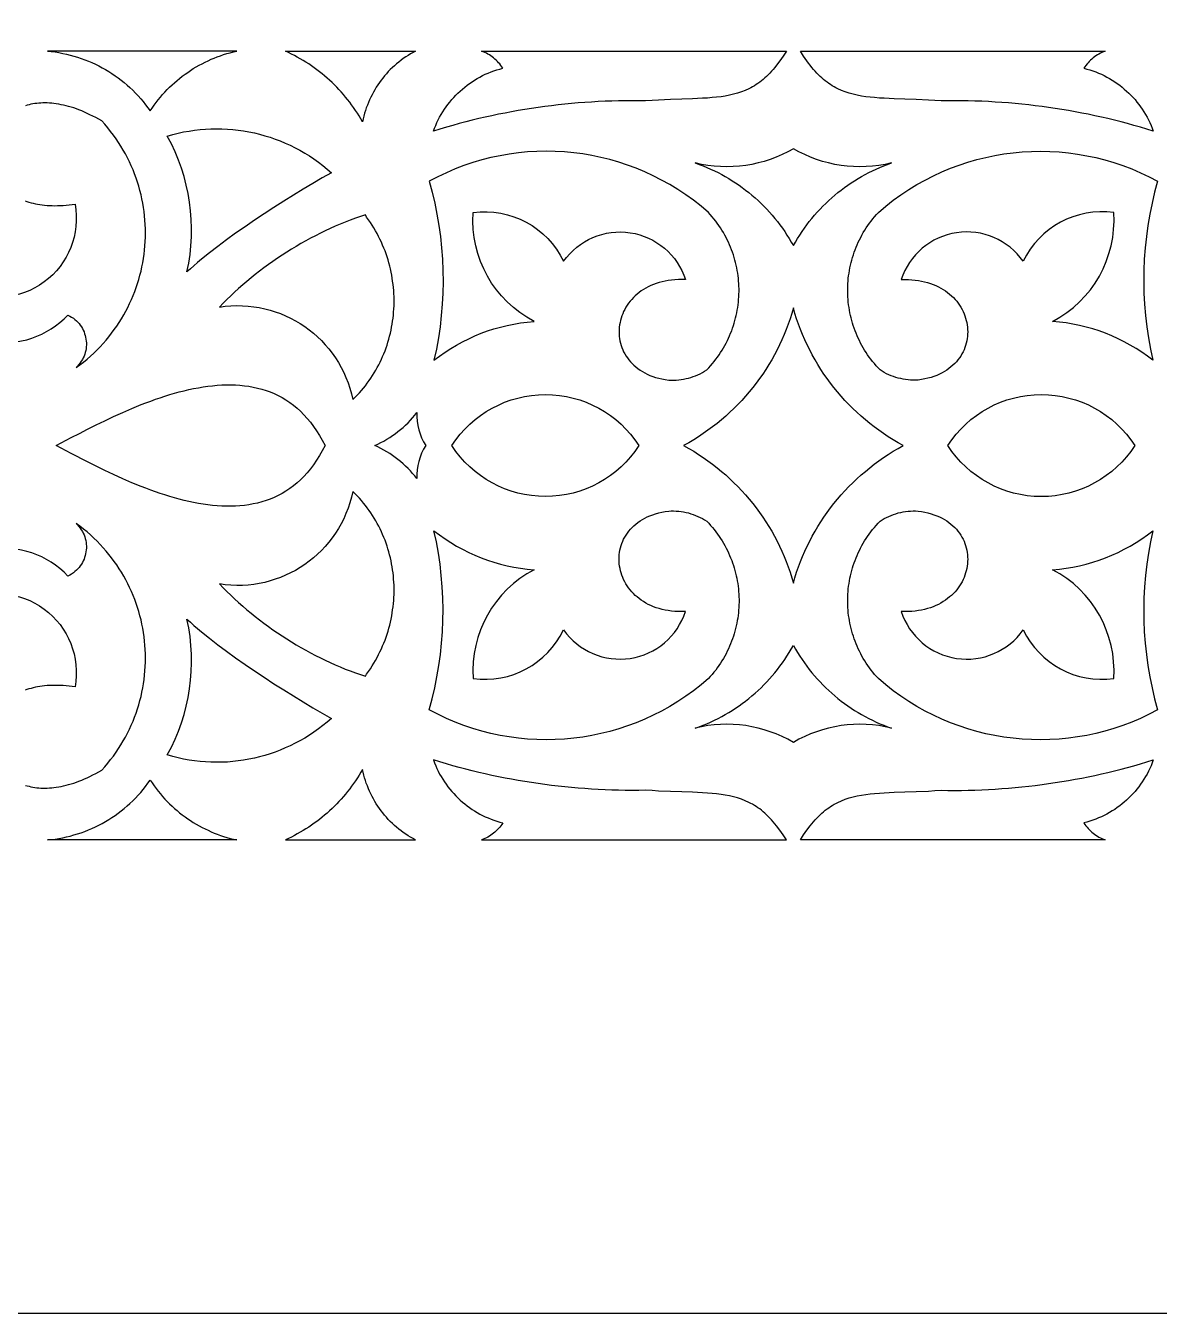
# Model space of a CAD drawing. Extents: x -660 to 660, y -460 to 460.
# Drawn here: x 138.3 to 282, y -460 to -296.8 of the extents above; entities that cross this region are included whole.
import ezdxf

# ---------------------------------------------------------------- set-up
doc = ezdxf.new("R2010")
doc.units = 0
doc.layers.add('LAYER_1', color=18, linetype='CONTINUOUS')

msp = doc.modelspace()

# ---------------------------------------------------------------- linework, layer by layer
at = {"layer": 'LAYER_1'}
for points in [[(-660, -460), (660, -460), (660, 460), (-660, 460)], [(141.02, -300), (141.51, -300.05), (142, -300.11), (142.48, -300.19), (142.96, -300.28), (143.44, -300.39), (143.91, -300.5), (144.38, -300.63), (144.85, -300.77), (145.31, -300.92), (145.76, -301.09), (146.21, -301.27), (146.66, -301.46), (147.1, -301.66), (147.53, -301.88), (147.96, -302.1), (148.38, -302.34), (148.79, -302.59), (149.2, -302.85), (149.6, -303.12), (149.99, -303.4), (150.38, -303.69), (150.76, -303.99), (151.13, -304.31), (151.49, -304.63), (151.84, -304.97), (152.19, -305.31), (152.52, -305.67), (152.85, -306.03), (153.17, -306.4), (153.47, -306.79), (153.77, -307.18), (154.06, -307.58), (154.3, -307.22), (154.55, -306.86), (154.81, -306.52), (155.07, -306.17), (155.35, -305.84), (155.63, -305.51), (155.91, -305.19), (156.21, -304.88), (156.51, -304.58), (156.82, -304.29), (157.14, -304), (157.46, -303.72), (157.79, -303.45), (158.12, -303.19), (158.47, -302.93), (158.81, -302.69), (159.16, -302.45), (159.52, -302.22), (159.89, -302), (160.25, -301.79), (160.63, -301.59), (161.01, -301.4), (161.39, -301.22), (161.78, -301.04), (162.17, -300.88), (162.56, -300.72), (162.96, -300.58), (163.37, -300.44), (163.78, -300.32), (164.19, -300.2), (164.6, -300.1), (165.02, -300)], [(180.98, -308.95), (180.76, -308.58), (180.54, -308.22), (180.32, -307.86), (180.09, -307.51), (179.85, -307.16), (179.6, -306.82), (179.35, -306.48), (179.09, -306.15), (178.82, -305.82), (178.55, -305.5), (178.27, -305.18), (177.99, -304.87), (177.7, -304.57), (177.41, -304.27), (177.11, -303.98), (176.8, -303.69), (176.49, -303.41), (176.17, -303.14), (175.85, -302.87), (175.52, -302.61), (175.18, -302.36), (174.85, -302.11), (174.5, -301.87), (174.15, -301.63), (173.8, -301.4), (173.44, -301.18), (173.08, -300.97), (172.71, -300.76), (172.34, -300.56), (171.97, -300.37), (171.59, -300.18), (171.2, -300), (187.7, -300), (187.38, -300.17), (187.07, -300.35), (186.75, -300.54), (186.45, -300.74), (186.15, -300.95), (185.86, -301.16), (185.57, -301.38), (185.3, -301.61), (185.02, -301.85), (184.76, -302.09), (184.5, -302.34), (184.25, -302.6), (184.01, -302.87), (183.77, -303.14), (183.55, -303.42), (183.33, -303.7), (183.11, -303.99), (182.91, -304.28), (182.71, -304.59), (182.53, -304.89), (182.35, -305.2), (182.18, -305.52), (182.02, -305.84), (181.86, -306.17), (181.72, -306.5), (181.59, -306.84), (181.46, -307.18), (181.34, -307.53), (181.24, -307.88), (181.14, -308.23), (181.05, -308.59)], [(189.97, -310.14), (190.11, -309.77), (190.26, -309.41), (190.42, -309.05), (190.58, -308.71), (190.76, -308.36), (190.95, -308.03), (191.15, -307.7), (191.36, -307.37), (191.58, -307.06), (191.81, -306.75), (192.04, -306.45), (192.29, -306.15), (192.54, -305.87), (192.8, -305.59), (193.08, -305.32), (193.35, -305.06), (193.64, -304.81), (193.94, -304.56), (194.24, -304.33), (194.55, -304.1), (194.87, -303.88), (195.19, -303.68), (195.52, -303.48), (195.86, -303.29), (196.2, -303.11), (196.55, -302.94), (196.91, -302.79), (197.27, -302.64), (197.64, -302.51), (198.01, -302.38), (198.39, -302.27), (198.77, -302.17), (198.64, -301.98), (198.51, -301.81), (198.38, -301.63), (198.23, -301.47), (198.08, -301.31), (197.93, -301.15), (197.76, -301), (197.6, -300.86), (197.42, -300.73), (197.24, -300.6), (197.06, -300.48), (196.87, -300.37), (196.68, -300.27), (196.48, -300.17), (196.28, -300.08), (196.07, -300), (234.73, -300), (234.31, -300.65), (233.9, -301.25), (233.48, -301.8), (233.28, -302.06), (233.07, -302.31), (232.85, -302.55), (232.64, -302.78), (232.43, -302.99), (232.21, -303.2), (232, -303.4), (231.78, -303.58), (231.56, -303.76), (231.34, -303.93), (231.12, -304.09), (230.9, -304.24), (230.67, -304.38), (230.44, -304.52), (230.21, -304.64), (229.98, -304.76), (229.51, -304.98), (229.03, -305.17), (228.53, -305.33), (228.03, -305.47), (227.51, -305.59), (226.98, -305.69), (226.44, -305.78), (225.88, -305.85), (225.3, -305.9), (224.71, -305.95), (224.1, -305.98), (222.82, -306.04), (221.47, -306.08), (220.03, -306.13), (218.49, -306.2), (217.69, -306.25), (216.86, -306.3), (216.01, -306.29), (215.15, -306.29), (214.29, -306.29), (213.44, -306.31), (212.58, -306.33), (211.73, -306.36), (210.88, -306.4), (210.03, -306.45), (209.17, -306.51), (208.32, -306.57), (207.47, -306.64), (206.63, -306.73), (205.78, -306.82), (204.93, -306.92), (204.09, -307.02), (203.24, -307.14), (202.4, -307.27), (201.56, -307.4), (200.72, -307.54), (199.88, -307.69), (199.05, -307.85), (198.21, -308.01), (197.38, -308.19), (196.55, -308.37), (195.72, -308.56), (194.89, -308.76), (194.07, -308.97), (193.25, -309.19), (192.42, -309.41), (191.61, -309.65), (190.79, -309.89)], [(236.5, -300), (275.15, -300), (274.94, -300.08), (274.74, -300.17), (274.55, -300.27), (274.35, -300.37), (274.16, -300.48), (273.98, -300.6), (273.8, -300.73), (273.63, -300.86), (273.46, -301), (273.3, -301.15), (273.14, -301.31), (272.99, -301.47), (272.85, -301.63), (272.71, -301.81), (272.58, -301.98), (272.46, -302.17), (272.84, -302.27), (273.22, -302.38), (273.59, -302.51), (273.96, -302.64), (274.32, -302.79), (274.67, -302.94), (275.02, -303.11), (275.37, -303.29), (275.7, -303.48), (276.04, -303.68), (276.36, -303.88), (276.68, -304.1), (276.99, -304.33), (277.29, -304.56), (277.58, -304.81), (277.87, -305.06), (278.15, -305.32), (278.42, -305.59), (278.68, -305.87), (278.94, -306.15), (279.18, -306.45), (279.42, -306.75), (279.65, -307.06), (279.86, -307.37), (280.07, -307.7), (280.27, -308.03), (280.46, -308.36), (280.64, -308.71), (280.81, -309.05), (280.97, -309.41), (281.11, -309.77), (281.25, -310.14), (280.44, -309.89), (279.62, -309.65), (278.8, -309.41), (277.98, -309.19), (277.16, -308.97), (276.33, -308.76), (275.5, -308.56), (274.67, -308.37), (273.84, -308.19), (273.01, -308.01), (272.18, -307.85), (271.34, -307.69), (270.5, -307.54), (269.66, -307.4), (268.82, -307.27), (267.98, -307.14), (267.14, -307.02), (266.29, -306.92), (265.45, -306.82), (264.6, -306.73), (263.75, -306.64), (262.9, -306.57), (262.05, -306.51), (261.2, -306.45), (260.35, -306.4), (259.49, -306.36), (258.64, -306.33), (257.79, -306.31), (256.93, -306.29), (256.07, -306.29), (255.22, -306.29), (254.36, -306.3), (253.53, -306.25), (252.73, -306.2), (251.2, -306.13), (249.76, -306.08), (248.4, -306.04), (247.13, -305.98), (246.52, -305.95), (245.92, -305.9), (245.35, -305.85), (244.79, -305.78), (244.24, -305.69), (243.71, -305.59), (243.19, -305.47), (242.69, -305.33), (242.2, -305.17), (241.71, -304.98), (241.24, -304.76), (241.01, -304.64), (240.78, -304.52), (240.55, -304.38), (240.33, -304.24), (240.1, -304.09), (239.88, -303.93), (239.66, -303.76), (239.44, -303.58), (239.23, -303.4), (239.01, -303.2), (238.8, -302.99), (238.58, -302.78), (238.37, -302.55), (238.16, -302.31), (237.95, -302.06), (237.74, -301.8), (237.53, -301.53), (237.32, -301.25), (236.91, -300.65)], [(235.61, -367.44), (235.81, -366.75), (236.03, -366.07), (236.26, -365.39), (236.51, -364.72), (236.78, -364.06), (237.06, -363.4), (237.36, -362.76), (237.68, -362.12), (238.01, -361.49), (238.36, -360.87), (238.72, -360.26), (239.1, -359.66), (239.49, -359.06), (239.9, -358.48), (240.32, -357.91), (240.76, -357.35), (241.21, -356.8), (241.67, -356.26), (242.15, -355.73), (242.64, -355.21), (243.15, -354.71), (243.66, -354.22), (244.2, -353.73), (244.74, -353.27), (245.3, -352.81), (245.86, -352.37), (246.45, -351.94), (247.04, -351.52), (247.64, -351.12), (248.26, -350.73), (248.88, -350.36), (249.52, -350), (248.88, -349.64), (248.26, -349.27), (247.64, -348.88), (247.04, -348.48), (246.45, -348.06), (245.86, -347.63), (245.3, -347.19), (244.74, -346.73), (244.2, -346.27), (243.66, -345.78), (243.15, -345.29), (242.64, -344.79), (242.15, -344.27), (241.67, -343.74), (241.21, -343.2), (240.76, -342.65), (240.32, -342.09), (239.9, -341.52), (239.49, -340.94), (239.1, -340.34), (238.72, -339.74), (238.36, -339.13), (238.01, -338.51), (237.68, -337.88), (237.36, -337.24), (237.06, -336.6), (236.78, -335.94), (236.51, -335.28), (236.26, -334.61), (236.03, -333.93), (235.81, -333.25), (235.61, -332.56), (235.41, -333.25), (235.2, -333.93), (234.96, -334.61), (234.71, -335.28), (234.45, -335.94), (234.16, -336.6), (233.86, -337.24), (233.55, -337.88), (233.22, -338.51), (232.87, -339.13), (232.51, -339.74), (232.13, -340.34), (231.73, -340.94), (231.33, -341.52), (230.91, -342.09), (230.47, -342.65), (230.02, -343.2), (229.55, -343.74), (229.08, -344.27), (228.58, -344.79), (228.08, -345.29), (227.56, -345.78), (227.03, -346.27), (226.48, -346.73), (225.93, -347.19), (225.36, -347.63), (224.78, -348.06), (224.19, -348.48), (223.58, -348.88), (222.97, -349.27), (222.34, -349.64), (221.7, -350), (222.34, -350.36), (222.97, -350.73), (223.58, -351.12), (224.19, -351.52), (224.78, -351.94), (225.36, -352.37), (225.93, -352.81), (226.48, -353.27), (227.03, -353.73), (227.56, -354.22), (228.08, -354.71), (228.58, -355.21), (229.08, -355.73), (229.55, -356.26), (230.02, -356.8), (230.47, -357.35), (230.91, -357.91), (231.33, -358.48), (231.73, -359.06), (232.13, -359.66), (232.51, -360.26), (232.87, -360.87), (233.22, -361.49), (233.55, -362.12), (233.86, -362.76), (234.16, -363.4), (234.45, -364.06), (234.71, -364.72), (234.96, -365.39), (235.2, -366.07), (235.41, -366.75)], [(142.15, -350), (144.05, -348.99), (145.07, -348.46), (146.11, -347.92), (147.19, -347.38), (148.29, -346.85), (149.42, -346.32), (150.57, -345.8), (151.74, -345.29), (152.92, -344.81), (153.52, -344.58), (154.12, -344.36), (154.72, -344.14), (155.32, -343.94), (155.93, -343.74), (156.53, -343.55), (157.14, -343.37), (157.74, -343.21), (158.35, -343.05), (158.95, -342.91), (159.56, -342.78), (160.16, -342.67), (160.76, -342.57), (161.36, -342.48), (161.95, -342.41), (162.54, -342.36), (163.13, -342.32), (163.72, -342.3), (164.3, -342.3), (164.87, -342.32), (165.44, -342.36), (166.01, -342.41), (166.57, -342.49), (167.12, -342.59), (167.67, -342.71), (168.21, -342.85), (168.74, -343.02), (169.26, -343.21), (169.78, -343.42), (170.28, -343.66), (170.78, -343.93), (171.27, -344.22), (171.74, -344.54), (172.21, -344.88), (172.67, -345.26), (173.11, -345.66), (173.55, -346.09), (173.97, -346.56), (174.38, -347.05), (174.77, -347.57), (175.16, -348.13), (175.53, -348.72), (175.88, -349.34), (176.22, -350), (175.88, -350.66), (175.53, -351.28), (175.16, -351.87), (174.77, -352.43), (174.38, -352.95), (173.97, -353.44), (173.55, -353.91), (173.11, -354.34), (172.67, -354.74), (172.21, -355.12), (171.74, -355.46), (171.27, -355.78), (170.78, -356.07), (170.28, -356.34), (169.78, -356.58), (169.26, -356.79), (168.74, -356.98), (168.21, -357.15), (167.67, -357.29), (167.12, -357.41), (166.57, -357.51), (166.01, -357.59), (165.44, -357.64), (164.87, -357.68), (164.3, -357.7), (163.72, -357.7), (163.13, -357.68), (162.54, -357.64), (161.95, -357.59), (161.36, -357.52), (160.76, -357.43), (160.16, -357.33), (159.56, -357.22), (158.95, -357.09), (158.35, -356.95), (157.74, -356.79), (157.14, -356.63), (156.53, -356.45), (155.93, -356.26), (155.32, -356.06), (154.72, -355.86), (154.12, -355.64), (153.52, -355.42), (152.92, -355.19), (151.74, -354.71), (150.57, -354.2), (149.42, -353.68), (148.29, -353.15), (147.19, -352.62), (146.11, -352.08), (144.05, -351.01)], [(196.07, -400), (234.73, -400), (234.31, -399.35), (233.9, -398.75), (233.48, -398.2), (233.28, -397.94), (233.07, -397.69), (232.85, -397.45), (232.64, -397.22), (232.43, -397.01), (232.21, -396.8), (232, -396.6), (231.78, -396.42), (231.56, -396.24), (231.34, -396.07), (231.12, -395.91), (230.9, -395.76), (230.67, -395.62), (230.44, -395.48), (230.21, -395.36), (229.98, -395.24), (229.51, -395.02), (229.03, -394.83), (228.53, -394.67), (228.03, -394.53), (227.51, -394.41), (226.98, -394.31), (226.44, -394.22), (225.88, -394.15), (225.3, -394.1), (224.71, -394.05), (224.1, -394.02), (222.82, -393.96), (221.47, -393.92), (220.03, -393.87), (218.49, -393.8), (217.69, -393.75), (216.86, -393.7), (216.01, -393.71), (215.15, -393.71), (214.29, -393.71), (213.44, -393.69), (212.58, -393.67), (211.73, -393.64), (210.88, -393.6), (210.03, -393.55), (209.17, -393.49), (208.32, -393.43), (207.47, -393.36), (206.63, -393.27), (205.78, -393.18), (204.93, -393.08), (204.09, -392.98), (203.24, -392.86), (202.4, -392.73), (201.56, -392.6), (200.72, -392.46), (199.88, -392.31), (199.05, -392.15), (198.21, -391.99), (197.38, -391.81), (196.55, -391.63), (195.72, -391.44), (194.89, -391.24), (194.07, -391.03), (193.25, -390.81), (192.42, -390.59), (191.61, -390.35), (190.79, -390.11), (189.97, -389.86), (190.11, -390.23), (190.26, -390.59), (190.42, -390.95), (190.58, -391.29), (190.76, -391.64), (190.95, -391.97), (191.15, -392.3), (191.36, -392.63), (191.58, -392.94), (191.81, -393.25), (192.04, -393.55), (192.29, -393.85), (192.54, -394.13), (192.8, -394.41), (193.08, -394.68), (193.35, -394.94), (193.64, -395.19), (193.94, -395.44), (194.24, -395.67), (194.55, -395.9), (194.87, -396.12), (195.19, -396.32), (195.52, -396.52), (195.86, -396.71), (196.2, -396.89), (196.55, -397.06), (196.91, -397.21), (197.27, -397.36), (197.64, -397.49), (198.01, -397.62), (198.39, -397.73), (198.77, -397.83), (198.64, -398.02), (198.51, -398.19), (198.38, -398.37), (198.23, -398.53), (198.08, -398.69), (197.93, -398.85), (197.76, -399), (197.6, -399.14), (197.42, -399.27), (197.24, -399.4), (197.06, -399.52), (196.87, -399.63), (196.68, -399.73), (196.48, -399.83), (196.28, -399.92)], [(236.5, -400), (236.91, -399.35), (237.32, -398.75), (237.74, -398.2), (237.95, -397.94), (238.16, -397.69), (238.37, -397.45), (238.58, -397.22), (238.8, -397.01), (239.01, -396.8), (239.23, -396.6), (239.44, -396.42), (239.66, -396.24), (239.88, -396.07), (240.1, -395.91), (240.33, -395.76), (240.55, -395.62), (240.78, -395.48), (241.01, -395.36), (241.24, -395.24), (241.71, -395.02), (242.2, -394.83), (242.69, -394.67), (243.19, -394.53), (243.71, -394.41), (244.24, -394.31), (244.79, -394.22), (245.35, -394.15), (245.92, -394.1), (246.52, -394.05), (247.13, -394.02), (248.4, -393.96), (249.76, -393.92), (251.2, -393.87), (252.73, -393.8), (253.53, -393.75), (254.36, -393.7), (255.22, -393.71), (256.07, -393.71), (256.93, -393.71), (257.79, -393.69), (258.64, -393.67), (259.49, -393.64), (260.35, -393.6), (261.2, -393.55), (262.05, -393.49), (262.9, -393.43), (263.75, -393.36), (264.6, -393.27), (265.45, -393.18), (266.29, -393.08), (267.14, -392.98), (267.98, -392.86), (268.82, -392.73), (269.66, -392.6), (270.5, -392.46), (271.34, -392.31), (272.18, -392.15), (273.01, -391.99), (273.84, -391.81), (274.67, -391.63), (275.5, -391.44), (276.33, -391.24), (277.16, -391.03), (277.98, -390.81), (278.8, -390.59), (279.62, -390.35), (280.44, -390.11), (281.25, -389.86), (281.11, -390.23), (280.97, -390.59), (280.81, -390.95), (280.64, -391.29), (280.46, -391.64), (280.27, -391.97), (280.07, -392.3), (279.86, -392.63), (279.65, -392.94), (279.42, -393.25), (279.18, -393.55), (278.94, -393.85), (278.68, -394.13), (278.42, -394.41), (278.15, -394.68), (277.87, -394.94), (277.58, -395.19), (277.29, -395.44), (276.99, -395.67), (276.68, -395.9), (276.36, -396.12), (276.04, -396.32), (275.7, -396.52), (275.37, -396.71), (275.02, -396.89), (274.67, -397.06), (274.32, -397.21), (273.96, -397.36), (273.59, -397.49), (273.22, -397.62), (272.84, -397.73), (272.46, -397.83), (272.58, -398.02), (272.71, -398.19), (272.85, -398.37), (272.99, -398.53), (273.14, -398.69), (273.3, -398.85), (273.46, -399), (273.63, -399.14), (273.8, -399.27), (273.98, -399.4), (274.16, -399.52), (274.35, -399.63), (274.55, -399.73), (274.74, -399.83), (274.94, -399.92), (275.15, -400)], [(171.2, -400), (187.7, -400), (187.38, -399.83), (187.07, -399.65), (186.75, -399.46), (186.45, -399.26), (186.15, -399.05), (185.86, -398.84), (185.57, -398.62), (185.3, -398.39), (185.02, -398.15), (184.76, -397.91), (184.5, -397.66), (184.25, -397.4), (184.01, -397.13), (183.77, -396.86), (183.55, -396.58), (183.33, -396.3), (183.11, -396.01), (182.91, -395.72), (182.71, -395.41), (182.53, -395.11), (182.35, -394.8), (182.18, -394.48), (182.02, -394.16), (181.86, -393.83), (181.72, -393.5), (181.59, -393.16), (181.46, -392.82), (181.34, -392.47), (181.24, -392.12), (181.14, -391.77), (181.05, -391.41), (180.98, -391.05), (180.76, -391.42), (180.54, -391.78), (180.32, -392.14), (180.09, -392.49), (179.85, -392.84), (179.6, -393.18), (179.35, -393.52), (179.09, -393.85), (178.82, -394.18), (178.55, -394.5), (178.27, -394.82), (177.99, -395.13), (177.7, -395.43), (177.41, -395.73), (177.11, -396.02), (176.8, -396.31), (176.49, -396.59), (176.17, -396.86), (175.85, -397.13), (175.52, -397.39), (175.18, -397.64), (174.85, -397.89), (174.5, -398.13), (174.15, -398.37), (173.8, -398.6), (173.44, -398.82), (173.08, -399.03), (172.71, -399.24), (172.34, -399.44), (171.97, -399.63), (171.59, -399.82)], [(141.02, -400), (141.51, -399.95), (142, -399.89), (142.48, -399.81), (142.96, -399.72), (143.44, -399.61), (143.91, -399.5), (144.38, -399.37), (144.85, -399.23), (145.31, -399.08), (145.76, -398.91), (146.21, -398.73), (146.66, -398.54), (147.1, -398.34), (147.53, -398.12), (147.96, -397.9), (148.38, -397.66), (148.79, -397.41), (149.2, -397.15), (149.6, -396.88), (149.99, -396.6), (150.38, -396.31), (150.76, -396.01), (151.13, -395.69), (151.49, -395.37), (151.84, -395.03), (152.19, -394.69), (152.52, -394.33), (152.85, -393.97), (153.17, -393.6), (153.47, -393.21), (153.77, -392.82), (154.06, -392.42), (154.3, -392.78), (154.55, -393.14), (154.81, -393.48), (155.07, -393.83), (155.35, -394.16), (155.63, -394.49), (155.91, -394.81), (156.21, -395.12), (156.51, -395.42), (156.82, -395.71), (157.14, -396), (157.46, -396.28), (157.79, -396.55), (158.12, -396.81), (158.47, -397.07), (158.81, -397.31), (159.16, -397.55), (159.52, -397.78), (159.89, -398), (160.25, -398.21), (160.63, -398.41), (161.01, -398.6), (161.39, -398.78), (161.78, -398.96), (162.17, -399.12), (162.56, -399.28), (162.96, -399.42), (163.37, -399.56), (163.78, -399.68), (164.19, -399.8), (164.6, -399.9), (165.02, -400)]]:
    msp.add_lwpolyline(points, close=True, dxfattribs=at)
for points in [[(133.65, -336.82, 0.249326), (143.62, -333.46), (143.86, -333.58), (144.09, -333.71), (144.31, -333.86), (144.51, -334.02), (144.7, -334.18), (144.87, -334.36), (145.04, -334.55), (145.19, -334.74), (145.33, -334.95), (145.45, -335.16), (145.56, -335.37), (145.66, -335.59), (145.74, -335.82), (145.81, -336.05), (145.87, -336.28), (145.91, -336.52), (145.94, -336.76), (145.96, -337), (145.96, -337.24), (145.94, -337.48), (145.92, -337.72), (145.88, -337.96), (145.82, -338.2), (145.75, -338.43), (145.66, -338.66), (145.56, -338.89), (145.45, -339.11), (145.32, -339.32), (145.17, -339.53), (145.01, -339.73), (144.84, -339.93), (144.65, -340.11), (145.12, -339.76), (145.59, -339.41), (146.04, -339.04), (146.47, -338.66), (146.9, -338.27), (147.31, -337.87), (147.7, -337.47), (148.09, -337.05), (148.46, -336.63), (148.82, -336.2), (149.16, -335.76), (149.5, -335.31), (149.82, -334.86), (150.12, -334.39), (150.41, -333.93), (150.69, -333.45), (150.96, -332.97), (151.21, -332.48), (151.45, -331.99), (151.68, -331.49), (151.89, -330.99), (152.09, -330.48), (152.28, -329.97), (152.45, -329.46), (152.61, -328.94), (152.75, -328.42), (152.89, -327.89), (153, -327.36), (153.11, -326.83), (153.2, -326.29), (153.28, -325.76), (153.34, -325.22), (153.39, -324.68), (153.42, -324.14), (153.45, -323.6), (153.45, -323.06), (153.45, -322.52), (153.43, -321.97), (153.39, -321.43), (153.34, -320.89), (153.28, -320.35), (153.21, -319.81), (153.12, -319.27), (153.01, -318.74), (152.89, -318.2), (152.76, -317.67), (152.61, -317.14), (152.45, -316.62), (152.27, -316.09), (152.08, -315.57), (151.88, -315.06), (151.66, -314.55), (151.43, -314.04), (151.18, -313.54), (150.92, -313.04), (150.64, -312.55), (150.35, -312.06), (150.04, -311.58), (149.72, -311.11), (149.39, -310.64), (149.04, -310.18), (148.67, -309.72), (148.29, -309.28), (147.9, -308.84), (147.52, -308.63), (147.15, -308.43), (146.79, -308.24), (146.42, -308.06), (146.07, -307.89), (145.72, -307.73), (145.37, -307.59), (145.02, -307.45), (144.69, -307.33), (144.35, -307.21), (144.02, -307.11), (143.7, -307.01), (143.38, -306.93), (143.06, -306.85), (142.75, -306.79), (142.45, -306.73), (142.15, -306.68), (141.85, -306.64), (141.56, -306.61), (141.27, -306.59), (140.99, -306.57), (140.72, -306.57), (140.45, -306.57), (140.18, -306.58), (139.92, -306.6), (139.66, -306.62), (139.41, -306.66), (139.17, -306.7), (138.92, -306.74), (138.69, -306.8), (138.46, -306.86), (138.23, -306.92)], [(138.18, -318.97), (138.43, -319.06), (138.68, -319.14), (138.94, -319.22), (139.21, -319.29), (139.49, -319.35), (139.78, -319.41), (140.07, -319.46), (140.37, -319.5), (140.67, -319.53), (140.99, -319.56), (141.31, -319.58), (141.64, -319.59), (141.97, -319.6), (142.31, -319.59), (142.66, -319.58), (143.02, -319.56), (143.39, -319.53), (143.76, -319.5), (144.14, -319.45), (144.53, -319.4, -0.623384), (130.02, -330.09)], [(138.23, -393.08), (138.46, -393.14), (138.69, -393.2), (138.92, -393.26), (139.17, -393.3), (139.41, -393.34), (139.66, -393.38), (139.92, -393.4), (140.18, -393.42), (140.45, -393.43), (140.72, -393.43), (140.99, -393.43), (141.27, -393.41), (141.56, -393.39), (141.85, -393.36), (142.15, -393.32), (142.45, -393.27), (142.75, -393.21), (143.06, -393.15), (143.38, -393.07), (143.7, -392.99), (144.02, -392.89), (144.35, -392.79), (144.69, -392.67), (145.02, -392.55), (145.37, -392.41), (145.72, -392.27), (146.07, -392.11), (146.42, -391.94), (146.79, -391.76), (147.15, -391.57), (147.52, -391.37), (147.9, -391.16), (148.29, -390.72), (148.67, -390.28), (149.04, -389.82), (149.39, -389.36), (149.72, -388.89), (150.04, -388.42), (150.35, -387.94), (150.64, -387.45), (150.92, -386.96), (151.18, -386.46), (151.43, -385.96), (151.66, -385.45), (151.88, -384.94), (152.08, -384.43), (152.27, -383.91), (152.45, -383.38), (152.61, -382.86), (152.76, -382.33), (152.89, -381.8), (153.01, -381.26), (153.12, -380.73), (153.21, -380.19), (153.28, -379.65), (153.34, -379.11), (153.39, -378.57), (153.43, -378.03), (153.45, -377.48), (153.45, -376.94), (153.45, -376.4), (153.42, -375.86), (153.39, -375.32), (153.34, -374.78), (153.28, -374.24), (153.2, -373.71), (153.11, -373.17), (153, -372.64), (152.89, -372.11), (152.75, -371.58), (152.61, -371.06), (152.45, -370.54), (152.28, -370.03), (152.09, -369.52), (151.89, -369.01), (151.68, -368.51), (151.45, -368.01), (151.21, -367.52), (150.96, -367.03), (150.69, -366.55), (150.41, -366.07), (150.12, -365.61), (149.82, -365.14), (149.5, -364.69), (149.16, -364.24), (148.82, -363.8), (148.46, -363.37), (148.09, -362.95), (147.7, -362.53), (147.31, -362.13), (146.9, -361.73), (146.47, -361.34), (146.04, -360.96), (145.59, -360.59), (145.12, -360.24), (144.65, -359.89), (144.84, -360.07), (145.01, -360.27), (145.17, -360.47), (145.32, -360.68), (145.45, -360.89), (145.56, -361.11), (145.66, -361.34), (145.75, -361.57), (145.82, -361.8), (145.88, -362.04), (145.92, -362.28), (145.94, -362.52), (145.96, -362.76), (145.96, -363), (145.94, -363.24), (145.91, -363.48), (145.87, -363.72), (145.81, -363.95), (145.74, -364.18), (145.66, -364.41), (145.56, -364.63), (145.45, -364.84), (145.33, -365.05), (145.19, -365.26), (145.04, -365.45), (144.87, -365.64), (144.7, -365.82), (144.51, -365.98), (144.31, -366.14), (144.09, -366.29), (143.86, -366.42), (143.62, -366.54, 0.249326), (133.65, -363.18)], [(130.02, -369.91, -0.623384), (144.53, -380.6), (144.14, -380.55), (143.76, -380.5), (143.39, -380.47), (143.02, -380.44), (142.66, -380.42), (142.31, -380.41), (141.97, -380.4), (141.64, -380.41), (141.31, -380.42), (140.99, -380.44), (140.67, -380.47), (140.37, -380.5), (140.07, -380.54), (139.78, -380.59), (139.49, -380.65), (139.21, -380.71), (138.94, -380.78), (138.68, -380.86), (138.43, -380.94), (138.18, -381.03)]]:
    msp.add_lwpolyline(points, format="xyb", dxfattribs=at)
for points in [[(158.72, -327.98, 0.182436), (156.22, -310.77), (156.91, -310.57), (157.6, -310.4), (158.29, -310.25), (158.98, -310.13), (159.68, -310.02), (160.37, -309.95), (161.07, -309.89), (161.76, -309.85), (162.46, -309.84), (163.15, -309.85), (163.84, -309.88), (164.53, -309.94), (165.22, -310.01), (165.9, -310.11), (166.58, -310.23), (167.26, -310.37), (167.93, -310.53), (168.59, -310.72), (169.25, -310.92), (169.9, -311.14), (170.55, -311.39), (171.18, -311.66), (171.81, -311.94), (172.43, -312.25), (173.04, -312.57), (173.65, -312.92), (174.24, -313.29), (174.82, -313.67), (175.39, -314.08), (175.95, -314.5), (176.49, -314.95), (177.03, -315.41), (175.87, -316.08), (174.68, -316.77), (173.47, -317.5), (172.24, -318.25), (171, -319.02), (169.75, -319.81), (168.51, -320.62), (167.29, -321.43), (166.08, -322.26), (164.89, -323.09), (163.74, -323.92), (162.63, -324.75), (161.56, -325.58), (160.55, -326.39), (160.07, -326.8), (159.6, -327.2), (159.15, -327.59)], [(190.04, -339.19, -0.149529), (202.74, -334.26, -0.29733), (194.99, -320.47, -0.325211), (206.47, -326.64, -0.618339), (221.94, -328.97), (221.48, -328.96), (221.03, -328.96), (220.59, -328.98), (220.16, -329.02), (219.75, -329.08), (219.35, -329.15), (218.96, -329.23), (218.59, -329.33), (218.23, -329.44), (217.88, -329.57), (217.54, -329.71), (217.22, -329.86), (216.91, -330.03), (216.61, -330.21), (216.33, -330.39), (216.06, -330.59), (215.8, -330.8), (215.55, -331.01), (215.32, -331.24), (215.11, -331.47), (214.9, -331.71), (214.71, -331.96), (214.54, -332.21), (214.37, -332.47), (214.23, -332.74), (214.09, -333.01), (213.97, -333.29), (213.86, -333.57), (213.77, -333.85), (213.69, -334.13), (213.63, -334.42), (213.57, -334.71), (213.54, -335), (213.52, -335.29), (213.51, -335.58), (213.51, -335.87), (213.54, -336.17), (213.57, -336.45), (213.62, -336.74), (213.69, -337.02), (213.77, -337.31), (213.86, -337.58), (213.97, -337.86), (214.09, -338.13), (214.23, -338.39), (214.39, -338.65), (214.56, -338.9), (214.74, -339.14), (214.94, -339.38), (215.15, -339.61), (215.38, -339.83), (215.63, -340.04), (215.89, -340.25), (216.17, -340.44), (216.46, -340.62), (216.77, -340.79), (217.09, -340.95), (217.43, -341.1), (217.78, -341.23), (218.15, -341.36), (218.54, -341.46), (218.94, -341.56), (219.36, -341.64), (219.8, -341.7), (220.11, -341.71), (220.43, -341.71), (220.75, -341.7), (221.07, -341.67), (221.38, -341.64), (221.7, -341.59), (222.01, -341.52), (222.31, -341.45), (222.62, -341.36), (222.92, -341.26), (223.22, -341.15), (223.51, -341.02), (223.8, -340.89), (224.08, -340.74), (224.36, -340.58), (224.63, -340.41), (224.88, -340.15), (225.12, -339.88), (225.35, -339.61), (225.57, -339.34), (225.79, -339.06), (226, -338.78), (226.2, -338.49), (226.39, -338.2), (226.58, -337.91), (226.76, -337.61), (226.93, -337.31), (227.09, -337.01), (227.24, -336.7), (227.39, -336.39), (227.53, -336.08), (227.66, -335.76), (227.79, -335.44), (227.9, -335.12), (228.01, -334.8), (228.11, -334.48), (228.21, -334.15), (228.29, -333.83), (228.37, -333.5), (228.44, -333.17), (228.5, -332.83), (228.56, -332.5), (228.6, -332.17), (228.64, -331.83), (228.67, -331.5), (228.7, -331.16), (228.71, -330.82), (228.72, -330.49), (228.72, -330.15), (228.71, -329.81), (228.7, -329.48), (228.67, -329.14), (228.64, -328.8), (228.6, -328.47), (228.56, -328.13), (228.5, -327.8), (228.44, -327.47), (228.37, -327.14), (228.29, -326.81), (228.2, -326.48), (228.11, -326.15), (228.01, -325.83), (227.9, -325.5), (227.78, -325.18), (227.66, -324.86), (227.52, -324.55), (227.38, -324.23), (227.23, -323.92), (227.08, -323.61), (226.91, -323.31), (226.74, -323), (226.56, -322.7), (226.37, -322.41), (226.18, -322.12), (225.97, -321.83), (225.76, -321.54), (225.54, -321.26), (225.31, -320.99), (225.08, -320.71), (224.83, -320.45, 0.315316), (189.43, -316.49, -0.127005)], [(235.61, -324.65), (235.87, -324.2), (236.14, -323.75), (236.42, -323.31), (236.71, -322.87), (237.01, -322.44), (237.32, -322.02), (237.63, -321.61), (237.96, -321.2), (238.29, -320.81), (238.63, -320.42), (238.99, -320.04), (239.34, -319.67), (239.71, -319.3), (240.09, -318.95), (240.47, -318.6), (240.86, -318.26), (241.26, -317.93), (241.67, -317.61), (242.08, -317.3), (242.5, -317), (242.93, -316.71), (243.36, -316.43), (243.81, -316.16), (244.25, -315.9), (244.71, -315.65), (245.17, -315.4), (245.63, -315.17), (246.11, -314.95), (246.58, -314.74), (247.07, -314.54), (247.56, -314.36), (248.05, -314.18, -0.19507), (235.61, -312.37, -0.19507), (223.17, -314.18), (223.67, -314.36), (224.16, -314.54), (224.64, -314.74), (225.12, -314.95), (225.59, -315.17), (226.06, -315.4), (226.52, -315.65), (226.97, -315.9), (227.42, -316.16), (227.86, -316.43), (228.29, -316.71), (228.72, -317), (229.14, -317.3), (229.56, -317.61), (229.96, -317.93), (230.36, -318.26), (230.75, -318.6), (231.14, -318.95), (231.51, -319.3), (231.88, -319.67), (232.24, -320.04), (232.59, -320.42), (232.93, -320.81), (233.27, -321.2), (233.59, -321.61), (233.91, -322.02), (234.22, -322.44), (234.51, -322.87), (234.8, -323.31), (235.08, -323.75), (235.35, -324.2)], [(246.6, -340.41), (246.35, -340.15), (246.11, -339.88), (245.88, -339.61), (245.65, -339.34), (245.44, -339.06), (245.23, -338.78), (245.03, -338.49), (244.83, -338.2), (244.65, -337.91), (244.47, -337.61), (244.3, -337.31), (244.14, -337.01), (243.98, -336.7), (243.83, -336.39), (243.69, -336.08), (243.56, -335.76), (243.44, -335.44), (243.32, -335.12), (243.21, -334.8), (243.11, -334.48), (243.02, -334.15), (242.93, -333.83), (242.85, -333.5), (242.78, -333.17), (242.72, -332.83), (242.67, -332.5), (242.62, -332.17), (242.58, -331.83), (242.55, -331.5), (242.53, -331.16), (242.51, -330.82), (242.5, -330.49), (242.5, -330.15), (242.51, -329.81), (242.53, -329.48), (242.55, -329.14), (242.58, -328.8), (242.62, -328.47), (242.67, -328.13), (242.72, -327.8), (242.79, -327.47), (242.86, -327.14), (242.93, -326.81), (243.02, -326.48), (243.11, -326.15), (243.22, -325.83), (243.32, -325.5), (243.44, -325.18), (243.57, -324.86), (243.7, -324.55), (243.84, -324.23), (243.99, -323.92), (244.15, -323.61), (244.31, -323.31), (244.48, -323), (244.66, -322.7), (244.85, -322.41), (245.05, -322.12), (245.25, -321.83), (245.46, -321.54), (245.68, -321.26), (245.91, -320.99), (246.15, -320.71), (246.39, -320.45, -0.315316), (281.8, -316.49, 0.127005), (281.19, -339.19, 0.149529), (268.49, -334.26, 0.29733), (276.24, -320.47, 0.325211), (264.76, -326.64, 0.618339), (249.28, -328.97), (249.75, -328.96), (250.2, -328.96), (250.64, -328.98), (251.06, -329.02), (251.47, -329.08), (251.87, -329.15), (252.26, -329.23), (252.64, -329.33), (253, -329.44), (253.35, -329.57), (253.68, -329.71), (254.01, -329.86), (254.32, -330.03), (254.61, -330.21), (254.9, -330.39), (255.17, -330.59), (255.43, -330.8), (255.67, -331.01), (255.9, -331.24), (256.12, -331.47), (256.32, -331.71), (256.51, -331.96), (256.69, -332.21), (256.85, -332.47), (257, -332.74), (257.13, -333.01), (257.25, -333.29), (257.36, -333.57), (257.46, -333.85), (257.53, -334.13), (257.6, -334.42), (257.65, -334.71), (257.69, -335), (257.71, -335.29), (257.72, -335.58), (257.71, -335.87), (257.69, -336.17), (257.65, -336.45), (257.6, -336.74), (257.54, -337.02), (257.46, -337.31), (257.36, -337.58), (257.25, -337.86), (257.13, -338.13), (256.99, -338.39), (256.84, -338.65), (256.67, -338.9), (256.48, -339.14), (256.28, -339.38), (256.07, -339.61), (255.84, -339.83), (255.59, -340.04), (255.33, -340.25), (255.06, -340.44), (254.77, -340.62), (254.46, -340.79), (254.13, -340.95), (253.8, -341.1), (253.44, -341.23), (253.07, -341.36), (252.68, -341.46), (252.28, -341.56), (251.86, -341.64), (251.43, -341.7), (251.11, -341.71), (250.79, -341.71), (250.47, -341.7), (250.16, -341.67), (249.84, -341.64), (249.53, -341.59), (249.22, -341.52), (248.91, -341.45), (248.61, -341.36), (248.31, -341.26), (248.01, -341.15), (247.72, -341.02), (247.43, -340.89), (247.14, -340.74), (246.87, -340.58)], [(162.83, -332.45, -0.402098), (179.74, -344.18), (180.02, -343.9), (180.3, -343.61), (180.58, -343.32), (180.84, -343.02), (181.09, -342.71), (181.34, -342.41), (181.58, -342.09), (181.81, -341.77), (182.04, -341.45), (182.25, -341.12), (182.46, -340.79), (182.66, -340.46), (182.85, -340.12), (183.03, -339.77), (183.21, -339.42), (183.37, -339.07), (183.53, -338.72), (183.68, -338.36), (183.83, -338), (183.96, -337.63), (184.09, -337.26), (184.2, -336.89), (184.31, -336.52), (184.41, -336.15), (184.51, -335.77), (184.59, -335.39), (184.67, -335.01), (184.74, -334.63), (184.8, -334.24), (184.85, -333.86), (184.89, -333.47), (184.92, -333.08), (184.95, -332.69), (184.97, -332.3), (184.98, -331.91), (184.98, -331.52), (184.97, -331.13), (184.95, -330.74), (184.93, -330.35), (184.9, -329.96), (184.86, -329.57), (184.8, -329.18), (184.75, -328.79), (184.68, -328.4), (184.6, -328.01), (184.52, -327.62), (184.42, -327.24), (184.32, -326.85), (184.21, -326.47), (184.09, -326.09), (183.97, -325.71), (183.83, -325.33), (183.68, -324.96), (183.53, -324.59), (183.37, -324.22), (183.19, -323.85), (183.01, -323.49), (182.82, -323.12), (182.63, -322.77), (182.42, -322.41), (182.2, -322.06), (181.98, -321.71), (181.75, -321.37), (181.5, -321.03), (181.35, -320.75), (180.71, -320.97), (180.07, -321.19), (179.43, -321.43), (178.79, -321.67), (178.16, -321.93), (177.52, -322.2), (176.89, -322.49), (176.26, -322.78), (175.64, -323.08), (175.01, -323.4), (174.39, -323.72), (173.78, -324.06), (173.17, -324.4), (172.56, -324.75), (171.96, -325.11), (171.37, -325.49), (170.78, -325.87), (170.2, -326.25), (169.62, -326.65), (169.05, -327.06), (168.48, -327.47), (167.93, -327.89), (167.38, -328.32), (166.84, -328.75), (166.3, -329.19), (165.78, -329.64), (165.26, -330.09), (164.76, -330.55), (164.26, -331.02), (163.77, -331.49), (163.3, -331.97)], [(192.32, -350, -0.545455), (216.03, -350, -0.545455)], [(255.19, -350, -0.545455), (278.91, -350, -0.545455)], [(182.53, -350, 0.125473), (187.88, -345.81, 0.158351), (189, -350, 0.158351), (187.88, -354.19, 0.125473)], [(162.83, -367.55), (163.3, -368.03), (163.77, -368.51), (164.26, -368.98), (164.76, -369.45), (165.26, -369.91), (165.78, -370.36), (166.3, -370.81), (166.84, -371.25), (167.38, -371.68), (167.93, -372.11), (168.48, -372.53), (169.05, -372.94), (169.62, -373.35), (170.2, -373.75), (170.78, -374.13), (171.37, -374.51), (171.96, -374.89), (172.56, -375.25), (173.17, -375.6), (173.78, -375.94), (174.39, -376.28), (175.01, -376.6), (175.64, -376.92), (176.26, -377.22), (176.89, -377.51), (177.52, -377.8), (178.16, -378.07), (178.79, -378.33), (179.43, -378.57), (180.07, -378.81), (180.71, -379.03), (181.35, -379.25), (181.5, -378.97), (181.75, -378.63), (181.98, -378.29), (182.2, -377.94), (182.42, -377.59), (182.63, -377.23), (182.82, -376.88), (183.01, -376.51), (183.19, -376.15), (183.37, -375.78), (183.53, -375.41), (183.68, -375.04), (183.83, -374.67), (183.97, -374.29), (184.09, -373.91), (184.21, -373.53), (184.32, -373.15), (184.42, -372.76), (184.52, -372.38), (184.6, -371.99), (184.68, -371.6), (184.75, -371.21), (184.8, -370.82), (184.86, -370.43), (184.9, -370.04), (184.93, -369.65), (184.95, -369.26), (184.97, -368.87), (184.98, -368.48), (184.98, -368.09), (184.97, -367.7), (184.95, -367.31), (184.92, -366.92), (184.89, -366.53), (184.85, -366.14), (184.8, -365.76), (184.74, -365.37), (184.67, -364.99), (184.59, -364.61), (184.51, -364.23), (184.41, -363.85), (184.31, -363.48), (184.2, -363.11), (184.09, -362.74), (183.96, -362.37), (183.83, -362), (183.68, -361.64), (183.53, -361.28), (183.37, -360.93), (183.21, -360.58), (183.03, -360.23), (182.85, -359.88), (182.66, -359.54), (182.46, -359.21), (182.25, -358.88), (182.04, -358.55), (181.81, -358.23), (181.58, -357.91), (181.34, -357.59), (181.09, -357.29), (180.84, -356.98), (180.58, -356.68), (180.3, -356.39), (180.02, -356.1), (179.74, -355.82, -0.402098)], [(189.43, -383.51, 0.127005), (190.04, -360.81, 0.149529), (202.74, -365.74, 0.29733), (194.99, -379.53, 0.325211), (206.47, -373.36, 0.618339), (221.94, -371.03), (221.48, -371.04), (221.03, -371.04), (220.59, -371.02), (220.16, -370.98), (219.75, -370.92), (219.35, -370.85), (218.96, -370.77), (218.59, -370.67), (218.23, -370.56), (217.88, -370.43), (217.54, -370.29), (217.22, -370.14), (216.91, -369.97), (216.61, -369.79), (216.33, -369.61), (216.06, -369.41), (215.8, -369.2), (215.55, -368.99), (215.32, -368.76), (215.11, -368.53), (214.9, -368.29), (214.71, -368.04), (214.54, -367.79), (214.37, -367.53), (214.23, -367.26), (214.09, -366.99), (213.97, -366.71), (213.86, -366.43), (213.77, -366.15), (213.69, -365.87), (213.63, -365.58), (213.57, -365.29), (213.54, -365), (213.52, -364.71), (213.51, -364.42), (213.51, -364.13), (213.54, -363.83), (213.57, -363.55), (213.62, -363.26), (213.69, -362.98), (213.77, -362.69), (213.86, -362.42), (213.97, -362.14), (214.09, -361.87), (214.23, -361.61), (214.39, -361.35), (214.56, -361.1), (214.74, -360.86), (214.94, -360.62), (215.15, -360.39), (215.38, -360.17), (215.63, -359.96), (215.89, -359.75), (216.17, -359.56), (216.46, -359.38), (216.77, -359.21), (217.09, -359.05), (217.43, -358.9), (217.78, -358.77), (218.15, -358.64), (218.54, -358.54), (218.94, -358.44), (219.36, -358.36), (219.8, -358.3), (220.11, -358.29), (220.43, -358.29), (220.75, -358.3), (221.07, -358.33), (221.38, -358.36), (221.7, -358.41), (222.01, -358.48), (222.31, -358.55), (222.62, -358.64), (222.92, -358.74), (223.22, -358.85), (223.51, -358.98), (223.8, -359.11), (224.08, -359.26), (224.36, -359.42), (224.63, -359.59), (224.88, -359.85), (225.12, -360.12), (225.35, -360.39), (225.57, -360.66), (225.79, -360.94), (226, -361.22), (226.2, -361.51), (226.39, -361.8), (226.58, -362.09), (226.76, -362.39), (226.93, -362.69), (227.09, -362.99), (227.24, -363.3), (227.39, -363.61), (227.53, -363.92), (227.66, -364.24), (227.79, -364.56), (227.9, -364.88), (228.01, -365.2), (228.11, -365.52), (228.21, -365.85), (228.29, -366.17), (228.37, -366.5), (228.44, -366.83), (228.5, -367.17), (228.56, -367.5), (228.6, -367.83), (228.64, -368.17), (228.67, -368.5), (228.7, -368.84), (228.71, -369.18), (228.72, -369.51), (228.72, -369.85), (228.71, -370.19), (228.7, -370.52), (228.67, -370.86), (228.64, -371.2), (228.6, -371.53), (228.56, -371.87), (228.5, -372.2), (228.44, -372.53), (228.37, -372.86), (228.29, -373.19), (228.2, -373.52), (228.11, -373.85), (228.01, -374.17), (227.9, -374.5), (227.78, -374.82), (227.66, -375.14), (227.52, -375.45), (227.38, -375.77), (227.23, -376.08), (227.08, -376.39), (226.91, -376.69), (226.74, -377), (226.56, -377.3), (226.37, -377.59), (226.18, -377.88), (225.97, -378.17), (225.76, -378.46), (225.54, -378.74), (225.31, -379.01), (225.08, -379.29), (224.83, -379.55, -0.315316)], [(246.39, -379.55), (246.15, -379.29), (245.91, -379.01), (245.68, -378.74), (245.46, -378.46), (245.25, -378.17), (245.05, -377.88), (244.85, -377.59), (244.66, -377.3), (244.48, -377), (244.31, -376.69), (244.15, -376.39), (243.99, -376.08), (243.84, -375.77), (243.7, -375.45), (243.57, -375.14), (243.44, -374.82), (243.32, -374.5), (243.22, -374.17), (243.11, -373.85), (243.02, -373.52), (242.93, -373.19), (242.86, -372.86), (242.79, -372.53), (242.72, -372.2), (242.67, -371.87), (242.62, -371.53), (242.58, -371.2), (242.55, -370.86), (242.53, -370.52), (242.51, -370.19), (242.5, -369.85), (242.5, -369.51), (242.51, -369.18), (242.53, -368.84), (242.55, -368.5), (242.58, -368.17), (242.62, -367.83), (242.67, -367.5), (242.72, -367.17), (242.78, -366.83), (242.85, -366.5), (242.93, -366.17), (243.02, -365.85), (243.11, -365.52), (243.21, -365.2), (243.32, -364.88), (243.44, -364.56), (243.56, -364.24), (243.69, -363.92), (243.83, -363.61), (243.98, -363.3), (244.14, -362.99), (244.3, -362.69), (244.47, -362.39), (244.65, -362.09), (244.83, -361.8), (245.03, -361.51), (245.23, -361.22), (245.44, -360.94), (245.65, -360.66), (245.88, -360.39), (246.11, -360.12), (246.35, -359.85), (246.6, -359.59), (246.87, -359.42), (247.14, -359.26), (247.43, -359.11), (247.72, -358.98), (248.01, -358.85), (248.31, -358.74), (248.61, -358.64), (248.91, -358.55), (249.22, -358.48), (249.53, -358.41), (249.84, -358.36), (250.16, -358.33), (250.47, -358.3), (250.79, -358.29), (251.11, -358.29), (251.43, -358.3), (251.86, -358.36), (252.28, -358.44), (252.68, -358.54), (253.07, -358.64), (253.44, -358.77), (253.8, -358.9), (254.13, -359.05), (254.46, -359.21), (254.77, -359.38), (255.06, -359.56), (255.33, -359.75), (255.59, -359.96), (255.84, -360.17), (256.07, -360.39), (256.28, -360.62), (256.48, -360.86), (256.67, -361.1), (256.84, -361.35), (256.99, -361.61), (257.13, -361.87), (257.25, -362.14), (257.36, -362.42), (257.46, -362.69), (257.54, -362.98), (257.6, -363.26), (257.65, -363.55), (257.69, -363.83), (257.71, -364.13), (257.72, -364.42), (257.71, -364.71), (257.69, -365), (257.65, -365.29), (257.6, -365.58), (257.53, -365.87), (257.46, -366.15), (257.36, -366.43), (257.25, -366.71), (257.13, -366.99), (257, -367.26), (256.85, -367.53), (256.69, -367.79), (256.51, -368.04), (256.32, -368.29), (256.12, -368.53), (255.9, -368.76), (255.67, -368.99), (255.43, -369.2), (255.17, -369.41), (254.9, -369.61), (254.61, -369.79), (254.32, -369.97), (254.01, -370.14), (253.68, -370.29), (253.35, -370.43), (253, -370.56), (252.64, -370.67), (252.26, -370.77), (251.87, -370.85), (251.47, -370.92), (251.06, -370.98), (250.64, -371.02), (250.2, -371.04), (249.75, -371.04), (249.28, -371.03, 0.618339), (264.76, -373.36, 0.325211), (276.24, -379.53, 0.29733), (268.49, -365.74, 0.149529), (281.19, -360.81, 0.127005), (281.8, -383.51, -0.315316)], [(156.22, -389.23, 0.182436), (158.72, -372.02), (159.15, -372.41), (159.6, -372.8), (160.07, -373.2), (160.55, -373.61), (161.56, -374.42), (162.63, -375.25), (163.74, -376.08), (164.89, -376.91), (166.08, -377.74), (167.29, -378.57), (168.51, -379.38), (169.75, -380.19), (171, -380.98), (172.24, -381.75), (173.47, -382.5), (174.68, -383.23), (175.87, -383.92), (177.03, -384.59), (176.49, -385.05), (175.95, -385.5), (175.39, -385.92), (174.82, -386.33), (174.24, -386.71), (173.65, -387.08), (173.04, -387.43), (172.43, -387.75), (171.81, -388.06), (171.18, -388.34), (170.55, -388.61), (169.9, -388.86), (169.25, -389.08), (168.59, -389.28), (167.93, -389.47), (167.26, -389.63), (166.58, -389.77), (165.9, -389.89), (165.22, -389.99), (164.53, -390.06), (163.84, -390.12), (163.15, -390.15), (162.46, -390.16), (161.76, -390.15), (161.07, -390.11), (160.37, -390.05), (159.68, -389.98), (158.98, -389.87), (158.29, -389.75), (157.6, -389.6), (156.91, -389.43)], [(223.17, -385.82), (223.67, -385.64), (224.16, -385.46), (224.64, -385.26), (225.12, -385.05), (225.59, -384.83), (226.06, -384.6), (226.52, -384.35), (226.97, -384.1), (227.42, -383.84), (227.86, -383.57), (228.29, -383.29), (228.72, -383), (229.14, -382.7), (229.56, -382.39), (229.96, -382.07), (230.36, -381.74), (230.75, -381.4), (231.14, -381.05), (231.51, -380.7), (231.88, -380.33), (232.24, -379.96), (232.59, -379.58), (232.93, -379.19), (233.27, -378.8), (233.59, -378.39), (233.91, -377.98), (234.22, -377.56), (234.51, -377.13), (234.8, -376.69), (235.08, -376.25), (235.35, -375.8), (235.61, -375.35), (235.87, -375.8), (236.14, -376.25), (236.42, -376.69), (236.71, -377.13), (237.01, -377.56), (237.32, -377.98), (237.63, -378.39), (237.96, -378.8), (238.29, -379.19), (238.63, -379.58), (238.99, -379.96), (239.34, -380.33), (239.71, -380.7), (240.09, -381.05), (240.47, -381.4), (240.86, -381.74), (241.26, -382.07), (241.67, -382.39), (242.08, -382.7), (242.5, -383), (242.93, -383.29), (243.36, -383.57), (243.81, -383.84), (244.25, -384.1), (244.71, -384.35), (245.17, -384.6), (245.63, -384.83), (246.11, -385.05), (246.58, -385.26), (247.07, -385.46), (247.56, -385.64), (248.05, -385.82, 0.19507), (235.61, -387.63, 0.19507)]]:
    msp.add_lwpolyline(points, format="xyb", close=True, dxfattribs=at)

doc.saveas('drawing.dxf')
